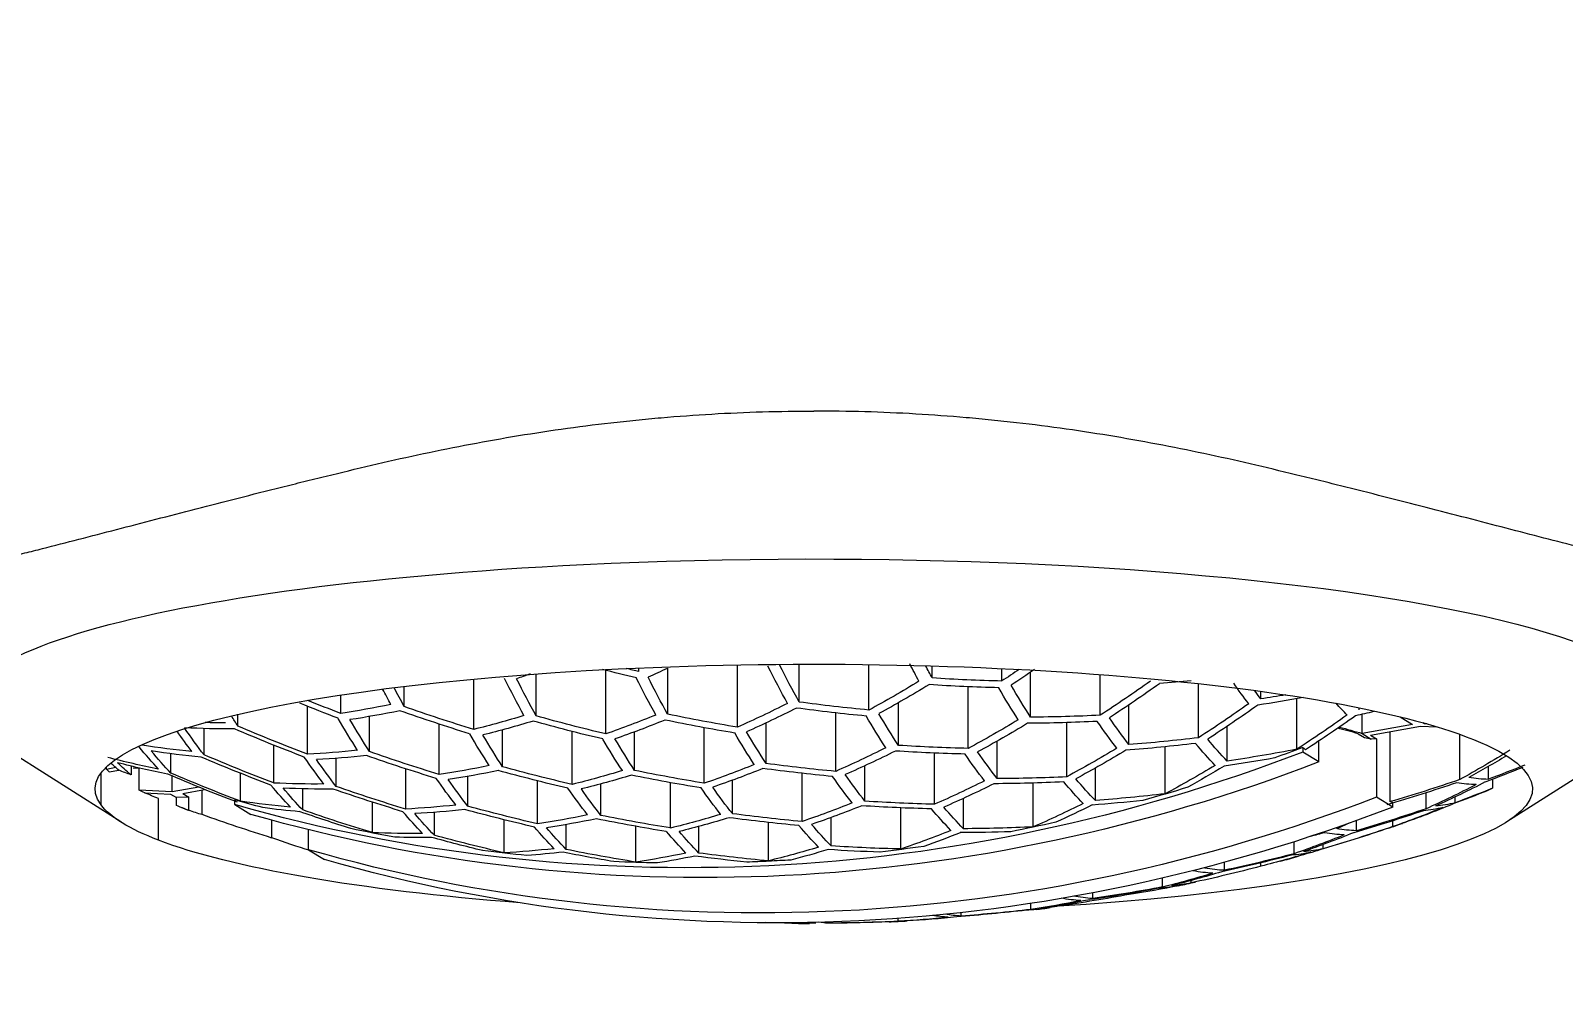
# Model space of a CAD drawing. Header units: millimetres. Extents: x 4210 to 4804, y 1409 to 2249.
# Drawn here: x 4333.71 to 4351.84, y 1928.44 to 1939.84 of the extents above; entities that cross this region are included whole.
import ezdxf

# ---------------------------------------------------------------- set-up
doc = ezdxf.new("R2010")
doc.units = ezdxf.units.MM
doc.styles.get("Standard").update_dxf_attribs({"font": 'arial.ttf'})
doc.dimstyles.new('사본(2) STANDARD', dxfattribs={"dimscale": 0, "dimtxt": 4, "dimasz": 4, "dimexe": 1.25, "dimexo": 0.625, "dimgap": 1.5, "dimtad": 3, "dimtih": 1, "dimtoh": 1, "dimdec": 1, "dimzin": 9, "dimdsep": 46, "dimtxsty": 'Standard', "dimcen": 2.5, "dimclrd": 3, "dimclre": 3, "dimclrt": 4, "dimadec": 0, "dimazin": 0, "dimtfac": 1, "dimtdec": 1, "dimtmove": 0, "dimatfit": 3, "dimfxl": 1.25, "dimtfill": 1, "dimtolj": 1, "dimtzin": 0, "dimarcsym": 0})

# ---------------------------------------------------------------- blocks, each defined once
blk = doc.blocks.new('*D15')
at = {"color": 3, "lineweight": -2, "transparency": 16777216}
for p, q in [((4364.545, 1982.301), (4259.686, 1982.301)), ((4260.936, 1976.301), (4260.936, 1840.066)), ((4260.936, 1694.701), (4260.936, 1830.935)), ((4366.844, 1688.701), (4259.686, 1688.701))]:
    blk.add_line(p, q, dxfattribs=at)
at = {"color": 3, "transparency": 16777216}
for points in [[(4259.936, 1976.301), (4261.936, 1976.301), (4260.936, 1982.301)], [(4259.936, 1694.701), (4261.936, 1694.701), (4260.936, 1688.701)]]:
    blk.add_solid(points, dxfattribs=at)
at = {"layer": 'Defpoints', "color": 0, "transparency": 16777216}
for p in [(4365.17, 1982.301), (4260.936, 1688.701), (4367.469, 1688.701)]:
    blk.add_point(p, dxfattribs=at)
at = {"color": 4, "transparency": 16777216, "insert": (4260.936, 1835.501), "char_height": 6, "attachment_point": 5, "bg_fill": 3, "box_fill_scale": 1.1, "bg_fill_color": 256, "bg_fill_true_color": 13158600, "bg_fill_transparency": 0}
blk.add_mtext('\\A1;293.6', dxfattribs=at)

msp = doc.modelspace()

# ---------------------------------------------------------------- linework, layer by layer
at = {"linetype": 'Continuous', "lineweight": 18, "extrusion": (1, -2.22045e-16, 6.12323e-17)}
for p, q in [((4340.51, 1931.518), (4340.51, 1932.269)), ((4340.902, 1932.255), (4340.902, 1932.298)), ((4341.242, 1931.75), (4341.242, 1932.295)), ((4342.066, 1931.596), (4342.066, 1932.334)), ((4342.797, 1931.895), (4342.797, 1932.342)), ((4343.621, 1931.799), (4343.621, 1932.338)), ((4344.369, 1932.18), (4344.369, 1932.322)), ((4345.193, 1932.143), (4345.193, 1932.291)), ((4338.125, 1931.843), (4338.125, 1932.079)), ((4338.949, 1931.57), (4338.949, 1932.167)), ((4339.686, 1931.73), (4339.686, 1932.228)), ((4344.795, 1931.345), (4344.795, 1932.075)), ((4345.535, 1931.716), (4345.535, 1932.248)), ((4346.359, 1931.739), (4346.359, 1932.22)), ((4347.522, 1931.472), (4347.522, 1932.113)), ((4337.375, 1931.759), (4337.375, 1931.978)), ((4348.257, 1931.932), (4348.257, 1932.022)), ((4348.685, 1931.336), (4348.685, 1931.934)), ((4336.158, 1931.611), (4336.158, 1931.749)), ((4336.982, 1931.277), (4336.982, 1931.844)), ((4337.714, 1931.308), (4337.714, 1931.723)), ((4343.229, 1931.074), (4343.229, 1931.766)), ((4343.971, 1931.381), (4343.971, 1931.886)), ((4346.698, 1931.391), (4346.698, 1931.861)), ((4349.422, 1931.802), (4349.422, 1931.827)), ((4349.457, 1931.524), (4349.457, 1931.75)), ((4349.904, 1931.72), (4350.05, 1931.63)), ((4335.758, 1931.269), (4335.758, 1931.581)), ((4338.538, 1931.037), (4338.538, 1931.634)), ((4339.289, 1931.129), (4339.289, 1931.564)), ((4340.113, 1930.92), (4340.113, 1931.546)), ((4340.85, 1931.084), (4340.85, 1931.541)), ((4341.674, 1930.933), (4341.674, 1931.591)), ((4342.405, 1931.168), (4342.405, 1931.648)), ((4345.962, 1931.01), (4345.962, 1931.651)), ((4347.861, 1931.196), (4347.861, 1931.608)), ((4350.05, 1931.63), (4349.457, 1931.524)), ((4349.555, 1931.504), (4350.148, 1931.61)), ((4349.787, 1930.715), (4349.787, 1931.546)), ((4350.148, 1931.61), (4350.338, 1931.602)), ((4350.194, 1931.637), (4350.175, 1931.649)), ((4350.194, 1931.637), (4350.194, 1931.644)), ((4350.222, 1931.636), (4350.194, 1931.637)), ((4334.772, 1930.476), (4333.325, 1931.392)), ((4335.025, 1931.384), (4335.025, 1931.391)), ((4336.582, 1930.936), (4336.582, 1931.384)), ((4345.138, 1930.988), (4345.138, 1931.432)), ((4347.125, 1930.808), (4347.125, 1931.365)), ((4348.754, 1931.358), (4348.754, 1931.303)), ((4348.944, 1931.186), (4348.944, 1931.434)), ((4349.411, 1931.519), (4349.483, 1931.475)), ((4349.455, 1931.524), (4349.564, 1931.457)), ((4349.555, 1931.504), (4349.627, 1931.46)), ((4349.627, 1931.46), (4349.564, 1931.457)), ((4349.627, 1931.46), (4349.627, 1930.769)), ((4350.611, 1930.976), (4350.611, 1931.513)), ((4352.613, 1931.392), (4351.166, 1930.476)), ((4335.364, 1931.054), (4335.364, 1931.283)), ((4337.319, 1930.896), (4337.319, 1931.228)), ((4344.398, 1930.685), (4344.398, 1931.29)), ((4348.944, 1931.186), (4348.754, 1931.303)), ((4334.602, 1931.098), (4334.602, 1931.127)), ((4334.715, 1931.118), (4334.602, 1931.098)), ((4334.636, 1931.067), (4334.751, 1931.087)), ((4334.894, 1931.136), (4334.894, 1931.033)), ((4334.919, 1931.116), (4334.991, 1931.113)), ((4334.99, 1930.85), (4334.99, 1931.113)), ((4335.382, 1930.832), (4335.382, 1931.018)), ((4336.188, 1930.721), (4336.188, 1931.051)), ((4338.143, 1930.628), (4338.143, 1931.105)), ((4338.877, 1930.662), (4338.877, 1931.015)), ((4342.831, 1930.481), (4342.831, 1931.051)), ((4343.573, 1930.721), (4343.573, 1931.14)), ((4346.301, 1930.729), (4346.301, 1931.114)), ((4350.95, 1930.98), (4350.95, 1931.132)), ((4335.382, 1930.832), (4334.99, 1930.85)), ((4335.055, 1930.82), (4335.361, 1930.806)), ((4335.361, 1930.806), (4335.432, 1930.763)), ((4335.694, 1930.888), (4335.382, 1930.832)), ((4335.505, 1930.813), (4335.764, 1930.86)), ((4335.505, 1930.813), (4335.577, 1930.77)), ((4335.737, 1930.562), (4335.737, 1930.855)), ((4336.925, 1930.617), (4336.925, 1930.867)), ((4339.701, 1930.454), (4339.701, 1930.961)), ((4340.452, 1930.553), (4340.452, 1930.926)), ((4341.276, 1930.403), (4341.276, 1930.941)), ((4342.007, 1930.574), (4342.007, 1930.969)), ((4345.564, 1930.416), (4345.564, 1930.936)), ((4350.213, 1930.632), (4350.213, 1930.82)), ((4350.998, 1930.981), (4350.998, 1930.874)), ((4335.577, 1930.77), (4335.432, 1930.763)), ((4335.432, 1930.669), (4335.432, 1930.763)), ((4335.577, 1930.614), (4335.577, 1930.77)), ((4336.12, 1930.682), (4336.12, 1930.738)), ((4336.12, 1930.682), (4336.311, 1930.565)), ((4337.749, 1930.349), (4337.749, 1930.71)), ((4344, 1930.156), (4344, 1930.642)), ((4344.74, 1930.395), (4344.74, 1930.755)), ((4349.818, 1930.652), (4349.627, 1930.769)), ((4349.818, 1930.652), (4349.818, 1930.707)), ((4350.556, 1930.702), (4350.556, 1930.772)), ((4336.561, 1930.285), (4336.561, 1930.496)), ((4338.482, 1930.317), (4338.482, 1930.589)), ((4339.306, 1930.11), (4339.306, 1930.501)), ((4340.04, 1930.151), (4340.04, 1930.444)), ((4342.433, 1930.015), (4342.433, 1930.469)), ((4343.176, 1930.192), (4343.176, 1930.529)), ((4349.389, 1930.372), (4349.389, 1930.492)), ((4349.819, 1930.42), (4349.819, 1930.489)), ((4336.993, 1930.147), (4336.993, 1930.383)), ((4340.864, 1930.002), (4340.864, 1930.424)), ((4341.609, 1930.108), (4341.609, 1930.422)), ((4336.993, 1930.147), (4337.184, 1930.03)), ((4348.652, 1930.1), (4348.652, 1930.242)), ((4348.995, 1930.159), (4348.995, 1930.208)), ((4347.828, 1929.904), (4347.828, 1929.998)), ((4348.258, 1929.951), (4348.258, 1929.992)), ((4347.095, 1929.706), (4347.095, 1929.813)), ((4347.434, 1929.754), (4347.434, 1929.782)), ((4346.271, 1929.57), (4346.271, 1929.638)), ((4346.699, 1929.618), (4346.699, 1929.628)), ((4344.712, 1929.362), (4344.712, 1929.403)), ((4345.536, 1929.44), (4345.536, 1929.512)), ((4345.875, 1929.481), (4345.875, 1929.488)), ((4343.144, 1929.279), (4343.144, 1929.292)), ((4343.968, 1929.3), (4343.968, 1929.335))]:
    msp.add_line(p, q, dxfattribs=at)
at = {"linetype": 'Continuous', "lineweight": 13, "extrusion": (1, -2.22045e-16, 6.12323e-17)}
for p, q in [((4334.539, 1930.677), (4334.539, 1931.055)), ((4335.219, 1930.26), (4335.219, 1930.752))]:
    msp.add_line(p, q, dxfattribs=at)
at = {"linetype": 'Continuous', "lineweight": 18}
for start, end in [(249.1648, 249.4984), (288.8229, 289.2927), (285.1873, 285.7779), (281.8136, 282.3687), (277.1695, 277.6279), (269.2947, 269.8628), (272.4224, 273.0109)]:
    msp.add_arc((4342.969, 1950.352), 21.077, start, end, dxfattribs=at)
at = {"linetype": 'Continuous', "lineweight": 18, "extrusion": (6.12323e-17, -1.35963e-32, -1)}
for centre, major_axis, start_param, end_param in [((4342.969, 1931.851), (10, 0), 2.873908, 4.436605), ((4342.969, 1931.851), (10, 0), 4.436605, 6.550848), ((4342.969, 1931.359), (8.5, 0), 2.943015, 2.96433), ((4342.969, 1931.359), (8.5, 0), 2.76798, 2.78952), ((4342.969, 1931.359), (8.5, 0), 0.334394, 0.352122)]:
    msp.add_ellipse(centre, major_axis=major_axis, ratio=0.173648, start_param=start_param, end_param=end_param, dxfattribs=at)
at = {"linetype": 'Continuous', "lineweight": 18, "extrusion": (0, 0, -1)}
for start_param, end_param in [(1.295012, 4.373773), (6.154996, 7.578198), (5.859807, 6.154996), (5.13324, 5.859807)]:
    msp.add_ellipse((4342.969, 1930.866), major_axis=(-8.5, 0), ratio=0.173648, start_param=start_param, end_param=end_param, dxfattribs=at)
at = {"linetype": 'Continuous', "lineweight": 18, "extrusion": (6.12323e-17, -4.31408e-32, -1)}
msp.add_ellipse((4344.544, 1951.433), major_axis=(-11.36, 16.552), ratio=0.954723, start_param=3.954726, end_param=3.97581, dxfattribs=at)
at = {"linetype": 'Continuous', "lineweight": 18, "extrusion": (6.12323e-17, -1.2326e-32, -1)}
for centre, major_axis, ratio, start_param, end_param in [((4344.58, 1951.458), (11.332, -16.512), 0.954723, 0.813893, 0.821722), ((4340.11, 1950.835), (-3.446, -20.407), 0.686558, 5.745028, 5.787713), ((4344.745, 1951.571), (-11.201, 16.32), 0.954723, 3.743394, 3.786338), ((4346.949, 1950.548), (1.014, -20.642), 0.268164, 0.435262, 0.478005), ((4344.742, 1951.569), (-11.203, 16.324), 0.954723, 3.624121, 3.643836), ((4343.785, 1950.912), (11.777, -17.16), 0.954723, 0.946547, 0.967087), ((4344.544, 1951.433), (-11.36, 16.552), 0.954723, 3.546646, 3.574743), ((4343.745, 1950.884), (-11.791, 17.181), 0.954723, 4.087325, 4.110946), ((4337.779, 1951.228), (-3.296, -19.518), 0.686558, 6.020551, 6.063496), ((4343.947, 1951.023), (-11.711, 17.064), 0.954723, 4.019176, 4.061862), ((4338.843, 1951.049), (3.376, 19.993), 0.686558, 2.739925, 2.782261), ((4344.544, 1951.433), (-11.36, 16.552), 0.954723, 3.813898, 3.856348), ((4344.181, 1950.147), (-3.498, -20.715), 0.686558, 5.67934, 5.722278), ((4343.348, 1950.613), (-11.894, 17.331), 0.954723, 4.084637, 4.127553), ((4338.369, 1951.129), (-3.343, -19.796), 0.686558, 5.950404, 5.992851), ((4344.543, 1951.432), (-11.36, 16.553), 0.954723, 3.673247, 3.715694), ((4342.178, 1908.07), (27.613, -5.22), 0.872498, 4.802069, 4.812029), ((4338.259, 1951.147), (3.334, 19.747), 0.686558, 3.09105, 3.134176), ((4342.337, 1950.459), (3.506, 20.764), 0.686558, 2.609037, 2.650927), ((4342.438, 1950.678), (10.976, 17.887), 0.947594, 2.24883, 2.266048), ((4338.84, 1951.049), (3.376, 19.992), 0.686558, 3.159476, 3.203777), ((4343.547, 1950.749), (-11.852, 17.268), 0.954723, 4.015898, 4.058036), ((4347.097, 1949.655), (-3.376, -19.992), 0.686558, 5.750244, 5.782978), ((4338.835, 1951.05), (3.375, 19.989), 0.686558, 2.879464, 2.921397), ((4343.748, 1950.887), (-11.79, 17.179), 0.954723, 3.948355, 3.99002), ((4343.785, 1950.912), (11.777, -17.16), 0.954723, 0.806297, 0.848005), ((4339.425, 1950.951), (3.411, 20.203), 0.686558, 2.81066, 2.852249), ((4339.532, 1950.932), (-3.417, -20.238), 0.686558, 5.952409, 5.993925), ((4343.947, 1951.023), (-11.711, 17.064), 0.954723, 3.880267, 3.921725), ((4340.006, 1950.852), (3.441, 20.379), 0.686558, 2.74293, 2.784448), ((4340.11, 1950.835), (-3.446, -20.407), 0.686558, 5.884882, 5.926341), ((4343.149, 1950.475), (-11.919, 17.367), 0.954723, 3.351128, 3.374831), ((4337.576, 1950.087), (0.997, -20.293), 0.268164, 0.29923, 0.341476), ((4343.151, 1950.477), (-11.919, 17.367), 0.954723, 4.014304, 4.056183), ((4344.145, 1951.159), (-11.614, 16.922), 0.954723, 3.675252, 3.716768), ((4342.438, 1950.678), (10.976, 17.887), 0.947594, 2.319027, 2.346077), ((4343.384, 1950.637), (11.888, -17.321), 0.954723, 0.260563, 0.303502), ((4347.571, 1949.575), (3.343, 19.795), 0.686558, 2.667261, 2.710571), ((4342.752, 1950.203), (-11.916, 17.362), 0.954723, 3.351762, 3.374502), ((4343.348, 1950.613), (-11.894, 17.331), 0.954723, 3.946538, 3.987821), ((4343.949, 1951.025), (-11.71, 17.063), 0.954723, 3.744328, 3.785404), ((4343.947, 1951.023), (-11.711, 17.064), 0.954723, 3.619073, 3.649184), ((4339.998, 1950.854), (3.441, 20.377), 0.686558, 2.879863, 2.920998), ((4340.588, 1950.754), (3.465, 20.523), 0.686558, 2.812064, 2.853001), ((4343.748, 1950.887), (-11.79, 17.179), 0.954723, 3.812106, 3.852997), ((4343.785, 1950.912), (11.777, -17.16), 0.954723, 0.670566, 0.711504), ((4342.438, 1950.678), (10.976, 17.887), 0.947594, 2.398057, 2.42469), ((4346.516, 1949.753), (-3.411, -20.202), 0.686558, 5.846442, 5.856032), ((4341.757, 1950.557), (3.498, 20.715), 0.686558, 3.230368, 3.263114), ((4340.11, 1950.835), (-3.446, -20.407), 0.686558, 6.157425, 6.187816), ((4342.329, 1950.46), (3.506, 20.764), 0.686558, 2.745625, 2.786361), ((4343.748, 1950.887), (-11.79, 17.179), 0.954723, 3.687916, 3.717626), ((4347.098, 1949.655), (-3.376, -19.991), 0.686558, 5.881586, 5.923924), ((4348.362, 1950.617), (-0.997, 20.293), 0.268164, 3.162598, 3.204845), ((4342.438, 1950.678), (10.976, 17.887), 0.947594, 2.709202, 2.735351), ((4342.438, 1950.678), (10.976, 17.887), 0.947594, 2.476035, 2.501762), ((4342.438, 1950.678), (10.976, 17.887), 0.947594, 2.63213, 2.657858), ((4341.268, 1950.639), (-3.487, -20.65), 0.686558, 6.021728, 6.051996), ((4343.35, 1950.614), (-11.894, 17.33), 0.954723, 3.822373, 3.852609), ((4342.438, 1950.678), (10.976, 17.887), 0.947594, 2.566946, 2.579771), ((4342.438, 1950.678), (10.976, 17.887), 0.947594, 2.554121, 2.566946), ((4344.665, 1950.066), (3.487, 20.651), 0.686558, 3.015125, 3.056087)]:
    msp.add_ellipse(centre, major_axis=major_axis, ratio=ratio, start_param=start_param, end_param=end_param, dxfattribs=at)
at = {"linetype": 'Continuous', "lineweight": 18, "extrusion": (6.12323e-17, -4.62223e-33, -1)}
for centre, major_axis, start_param, end_param in [((4338.366, 1951.129), (-3.342, -19.794), 5.835461, 5.8519), ((4338.366, 1951.129), (-3.342, -19.794), 6.091055, 6.133505), ((4346.996, 1949.672), (3.382, 20.031), 2.879508, 2.921353)]:
    msp.add_ellipse(centre, major_axis=major_axis, ratio=0.686558, start_param=start_param, end_param=end_param, dxfattribs=at)
at = {"linetype": 'Continuous', "lineweight": 18, "extrusion": (6.12323e-17, -1.38667e-32, -1)}
for centre, major_axis, ratio, start_param, end_param in [((4344.458, 1950.425), (-1.032, 20.994), 0.268164, 3.642605, 3.685521), ((4341.755, 1950.557), (3.498, 20.715), 0.686558, 2.53772, 2.580659), ((4349.146, 1950.656), (-0.985, 20.051), 0.268164, 3.512693, 3.545762), ((4339.923, 1950.202), (1.023, -20.812), 0.268164, 0.50373, 0.525873), ((4345.389, 1950.471), (1.027, -20.901), 0.268164, 0.432695, 0.474874), ((4343.023, 1950.343), (-3.509, -20.782), 0.686558, 5.680357, 5.723143), ((4336.791, 1950.048), (0.985, -20.051), 0.268164, 0.371364, 0.414677), ((4337.677, 1951.246), (3.287, 19.466), 0.686558, 3.021732, 3.039351), ((4342.121, 1950.31), (-1.034, 21.033), 0.268164, 3.572337, 3.614227), ((4336.015, 1950.01), (0.972, -19.775), 0.268164, 0.302271, 0.345647), ((4346.025, 1950.502), (-1.023, 20.811), 0.268164, 3.506323, 3.547987), ((4344.458, 1950.425), (-1.032, 20.994), 0.268164, 3.504506, 3.545789), ((4346.95, 1950.548), (1.014, -20.642), 0.268164, 0.296807, 0.338325), ((4343.5, 1950.262), (3.507, 20.77), 0.686558, 2.609114, 2.650992), ((4337.432, 1950.08), (-0.995, 20.251), 0.268164, 3.441003, 3.483339), ((4338.947, 1951.031), (-3.383, -20.033), 0.686558, 6.159591, 6.201838), ((4341.863, 1950.539), (-3.5, -20.727), 0.686558, 5.819213, 5.860494), ((4345.389, 1950.471), (1.027, -20.901), 0.268164, 0.295368, 0.336361), ((4343.023, 1950.343), (-3.509, -20.782), 0.686558, 5.819678, 5.849634), ((4348.154, 1949.477), (3.296, 19.521), 0.686558, 2.73609, 2.77947), ((4338.993, 1950.157), (-1.014, 20.643), 0.268164, 3.438816, 3.480334), ((4343.677, 1950.387), (-1.034, 21.038), 0.268164, 3.436678, 3.477401), ((4341.855, 1950.54), (-3.5, -20.726), 0.686558, 5.95428, 5.984517), ((4347.731, 1950.586), (1.006, -20.463), 0.268164, 6.235776, 6.278178), ((4346.945, 1950.547), (1.014, -20.643), 0.268164, 0.02374, 0.065258), ((4346.025, 1950.502), (-1.023, 20.811), 0.268164, 3.09768, 3.139344), ((4345.389, 1950.471), (1.027, -20.901), 0.268164, 0.025841, 0.066836), ((4343.677, 1950.387), (-1.034, 21.038), 0.268164, 3.168266, 3.200677)]:
    msp.add_ellipse(centre, major_axis=major_axis, ratio=ratio, start_param=start_param, end_param=end_param, dxfattribs=at)
at = {"linetype": 'Continuous', "lineweight": 18, "extrusion": (6.12323e-17, -1.30963e-32, -1)}
for centre, major_axis, start_param, end_param in [((4344.595, 1950.432), (1.031, -20.983), 0.500986, 0.543924), ((4346.806, 1950.541), (-1.016, 20.671), 3.577144, 3.619829), ((4347.729, 1950.586), (1.006, -20.463), 0.367232, 0.40963), ((4348.511, 1950.624), (0.995, -20.25), 0.29934, 0.341678), ((4349.285, 1950.662), (-0.983, 20.004), 3.414727, 3.42035), ((4339.913, 1950.202), (1.023, -20.811), 0.36473, 0.406395), ((4346.806, 1950.541), (-1.016, 20.671), 3.438235, 3.479692), ((4342.11, 1950.31), (-1.034, 21.032), 3.436903, 3.477639), ((4346.806, 1950.541), (-1.016, 20.671), 3.165692, 3.207151), ((4342.11, 1950.31), (-1.034, 21.032), 3.168028, 3.185832)]:
    msp.add_ellipse(centre, major_axis=major_axis, ratio=0.268164, start_param=start_param, end_param=end_param, dxfattribs=at)
at = {"linetype": 'Continuous', "lineweight": 18, "extrusion": (6.12323e-17, -1.34815e-32, -1)}
for centre, major_axis, start_param, end_param in [((4346.012, 1950.502), (-1.023, 20.813), 3.645293, 3.665694), ((4349.928, 1950.694), (-0.972, 19.773), 3.443794, 3.467665), ((4343.682, 1950.387), (-1.034, 21.038), 3.572272, 3.61415), ((4343.822, 1950.394), (1.034, -21.033), 0.430889, 0.472781), ((4347.586, 1950.579), (-1.007, 20.498), 3.508468, 3.55079), ((4340.549, 1950.233), (-1.027, 20.901), 3.574287, 3.616467), ((4340.704, 1950.241), (1.028, -20.92), 0.432124, 0.474258), ((4338.207, 1950.118), (-1.006, 20.463), 3.509082, 3.551483), ((4344.609, 1950.433), (1.031, -20.982), 0.363213, 0.404523), ((4341.329, 1950.272), (-1.031, 20.982), 3.504806, 3.546115), ((4341.485, 1950.279), (1.032, -20.995), 0.36277, 0.404051), ((4349.923, 1950.694), (-0.972, 19.775), 3.158427, 3.201803), ((4349.287, 1950.663), (-0.983, 20.004), 3.225314, 3.231057), ((4349.147, 1950.656), (-0.985, 20.051), 3.089397, 3.13271), ((4340.549, 1950.233), (-1.027, 20.901), 3.437238, 3.478233), ((4348.506, 1950.624), (0.995, -20.251), 0.020735, 0.063071), ((4347.586, 1950.579), (-1.007, 20.498), 3.094588, 3.136912), ((4344.453, 1950.425), (-1.032, 20.995), 3.121168, 3.141304), ((4344.609, 1950.433), (1.031, -20.982), 6.241144, 6.282454)]:
    msp.add_ellipse(centre, major_axis=major_axis, ratio=0.268164, start_param=start_param, end_param=end_param, dxfattribs=at)
at = {"linetype": 'Continuous', "lineweight": 18, "extrusion": (6.12323e-17, -1.27111e-32, -1)}
for centre, major_axis, start_param, end_param in [((4346.17, 1950.509), (1.022, -20.787), 0.504515, 0.519062), ((4342.9, 1950.349), (-1.034, 21.051), 3.641537, 3.68432), ((4339.768, 1950.195), (-1.022, 20.787), 3.646108, 3.664365), ((4335.871, 1950.003), (-0.969, 19.72), 3.444205, 3.487706), ((4342.265, 1950.318), (1.034, -21.038), 0.430675, 0.472553), ((4335.234, 1949.972), (0.956, -19.46), 0.245441, 0.275588), ((4346.17, 1950.509), (1.022, -20.787), 0.364265, 0.405973), ((4339.768, 1950.195), (-1.022, 20.787), 3.50614, 3.54785), ((4350.067, 1950.701), (0.969, -19.72), 0.016369, 0.059869), ((4342.902, 1950.349), (-1.034, 21.051), 3.503872, 3.545038), ((4343.828, 1950.394), (1.034, -21.032), 0.29531, 0.336046), ((4346.17, 1950.509), (1.022, -20.787), 6.23941, 6.28112), ((4343.828, 1950.394), (1.034, -21.032), 0.026436, 0.059857)]:
    msp.add_ellipse(centre, major_axis=major_axis, ratio=0.268164, start_param=start_param, end_param=end_param, dxfattribs=at)
at = {"linetype": 'Continuous', "lineweight": 18, "extrusion": (6.12323e-17, -1.84889e-32, -1)}
for centre, major_axis, ratio, start_param, end_param in [((4340.584, 1950.755), (3.465, 20.522), 0.686558, 2.562099, 2.577156), ((4340.003, 1950.853), (3.441, 20.378), 0.686558, 2.603807, 2.646549), ((4344.579, 1951.457), (11.333, -16.513), 0.954723, 0.672618, 0.715167), ((4337.672, 1951.247), (3.287, 19.463), 0.686558, 2.878898, 2.921963), ((4344.182, 1951.185), (11.593, -16.892), 0.954723, 0.809265, 0.851663), ((4344.382, 1951.322), (11.472, -16.716), 0.954723, 0.741372, 0.783711), ((4344.579, 1951.457), (11.333, -16.513), 0.954723, 0.531497, 0.574047), ((4344.345, 1951.296), (-11.496, 16.751), 0.954723, 3.495118, 3.506509), ((4343.384, 1950.637), (11.888, -17.322), 0.954723, 0.943019, 0.985957), ((4344.345, 1951.296), (-11.496, 16.751), 0.954723, 3.882434, 3.924681), ((4340.584, 1950.755), (3.465, 20.522), 0.686558, 2.675414, 2.717124), ((4344.383, 1951.323), (11.471, -16.714), 0.954723, 0.602307, 0.644239), ((4343.309, 1907.376), (-13.075, -21.308), 0.947594, 2.826487, 2.829968), ((4343.586, 1950.776), (11.841, -17.253), 0.954723, 0.874727, 0.916907), ((4344.183, 1951.185), (11.593, -16.892), 0.954723, 0.671317, 0.712907), ((4344.183, 1951.185), (11.593, -16.892), 0.954723, 0.394624, 0.437025), ((4342.59, 1950.092), (11.894, -17.331), 0.954723, 0.942863, 0.985775), ((4343.186, 1950.501), (11.916, -17.362), 0.954723, 0.872921, 0.914813), ((4342.789, 1950.228), (11.919, -17.367), 0.954723, 0.209545, 0.233089), ((4342.986, 1950.364), (11.926, -17.377), 0.954723, 0.261787, 0.30457), ((4341.593, 1949.408), (11.496, -16.751), 0.954723, 0.88163, 0.925169), ((4342.753, 1950.204), (-11.916, 17.362), 0.954723, 4.025481, 4.05626), ((4343.586, 1950.776), (11.841, -17.253), 0.954723, 0.737401, 0.778394), ((4342.951, 1950.339), (-11.926, 17.377), 0.954723, 3.4032, 3.445986), ((4340.003, 1950.853), (3.441, 20.378), 0.686558, 3.015997, 3.057515), ((4342.952, 1950.34), (-11.926, 17.377), 0.954723, 3.956836, 3.98707), ((4343.784, 1950.911), (11.777, -17.16), 0.954723, 0.534907, 0.575843), ((4342.554, 1950.068), (-11.888, 17.322), 0.954723, 3.402183, 3.445121), ((4340.584, 1950.755), (3.465, 20.522), 0.686558, 2.947723, 2.988661), ((4347.572, 1949.575), (3.342, 19.794), 0.686558, 2.808949, 2.851398), ((4342.352, 1949.929), (-11.841, 17.253), 0.954723, 3.609745, 3.650739), ((4342.389, 1949.954), (11.851, -17.268), 0.954723, 0.467617, 0.508579), ((4342.153, 1949.792), (-11.777, 17.16), 0.954723, 3.676635, 3.717573)]:
    msp.add_ellipse(centre, major_axis=major_axis, ratio=ratio, start_param=start_param, end_param=end_param, dxfattribs=at)
at = {"linetype": 'Continuous', "lineweight": 18, "extrusion": (6.12323e-17, 6.16298e-33, -1)}
for centre, major_axis, ratio, start_param, end_param in [((4340.699, 1950.735), (-3.469, -20.547), 0.686558, 5.699388, 5.719534), ((4344.146, 1951.16), (-11.613, 16.921), 0.954723, 3.950501, 3.992822), ((4344.344, 1951.296), (-11.497, 16.752), 0.954723, 3.60463, 3.646877), ((4344.146, 1951.16), (-11.613, 16.921), 0.954723, 3.54822, 3.578945), ((4342.554, 1950.067), (-11.888, 17.321), 0.954723, 4.084638, 4.127577), ((4344.146, 1951.16), (-11.613, 16.921), 0.954723, 3.812826, 3.854344), ((4343.148, 1950.475), (-11.919, 17.367), 0.954723, 3.473554, 3.482004), ((4342.589, 1950.092), (11.894, -17.331), 0.954723, 0.260586, 0.303502), ((4342.752, 1950.203), (-11.916, 17.362), 0.954723, 3.473326, 3.515218), ((4342.551, 1950.065), (-11.887, 17.321), 0.954723, 3.541584, 3.582894), ((4342.589, 1950.092), (11.894, -17.331), 0.954723, 0.400318, 0.441601)]:
    msp.add_ellipse(centre, major_axis=major_axis, ratio=ratio, start_param=start_param, end_param=end_param, dxfattribs=at)
at = {"linetype": 'Continuous', "lineweight": 18, "extrusion": (6.12323e-17, -1.46371e-32, -1)}
for centre, major_axis, start_param, end_param in [((4341.34, 1950.272), (-1.031, 20.983), 3.642605, 3.685544), ((4343.041, 1950.356), (1.034, -21.051), 0.500121, 0.542907), ((4339.132, 1950.164), (1.016, -20.671), 0.435551, 0.478236), ((4343.041, 1950.356), (1.034, -21.051), 0.362419, 0.403586), ((4339.132, 1950.164), (1.016, -20.671), 0.296923, 0.338382)]:
    msp.add_ellipse(centre, major_axis=major_axis, ratio=0.268164, start_param=start_param, end_param=end_param, dxfattribs=at)
at = {"linetype": 'Continuous', "lineweight": 18, "extrusion": (6.12323e-17, -1.54074e-32, -1)}
for centre, major_axis, ratio, start_param, end_param in [((4337.788, 1951.227), (-3.297, -19.522), 0.686558, 5.909281, 5.920993), ((4339.421, 1950.951), (3.411, 20.201), 0.686558, 2.671781, 2.714182), ((4341.282, 1950.637), (-3.487, -20.652), 0.686558, 5.749006, 5.79114), ((4342.438, 1950.678), (-10.976, -17.887), 0.947594, 6.009437, 6.026751), ((4339.421, 1950.951), (3.411, 20.201), 0.686558, 2.948474, 2.990065), ((4342.438, 1950.678), (-10.976, -17.887), 0.947594, 5.929408, 5.955967), ((4345.35, 1949.95), (-3.465, -20.523), 0.686558, 6.089453, 6.13039)]:
    msp.add_ellipse(centre, major_axis=major_axis, ratio=ratio, start_param=start_param, end_param=end_param, dxfattribs=at)
at = {"linetype": 'Continuous', "lineweight": 18, "extrusion": (6.12323e-17, -1.42519e-32, -1)}
for centre, major_axis, start_param, end_param in [((4341.484, 1950.279), (1.032, -20.995), 0.500831, 0.543743), ((4349.29, 1950.663), (0.983, -20.002), 0.371861, 0.385864), ((4337.571, 1950.087), (0.997, -20.292), 0.439597, 0.453763), ((4345.238, 1950.464), (-1.028, 20.919), 3.573866, 3.616003), ((4336.646, 1950.041), (-0.983, 20.002), 3.513358, 3.546199), ((4338.988, 1950.156), (-1.014, 20.642), 3.576715, 3.619457), ((4348.367, 1950.617), (-0.997, 20.292), 3.440401, 3.482648), ((4335.09, 1949.965), (-0.953, 19.398), 3.387241, 3.405483), ((4345.245, 1950.464), (-1.028, 20.918), 3.437528, 3.47849), ((4349.292, 1950.663), (0.983, -20.002), 6.230479, 6.273902), ((4335.236, 1949.972), (0.956, -19.461), 0.086774, 0.117043), ((4340.693, 1950.24), (1.028, -20.918), 0.295935, 0.336897), ((4342.261, 1950.317), (1.034, -21.038), 0.295086, 0.335808), ((4345.245, 1950.464), (-1.028, 20.918), 3.167177, 3.208139), ((4342.261, 1950.317), (1.034, -21.038), 0.026673, 0.04667)]:
    msp.add_ellipse(centre, major_axis=major_axis, ratio=0.268164, start_param=start_param, end_param=end_param, dxfattribs=at)
at = {"linetype": 'Continuous', "lineweight": 18, "extrusion": (6.12323e-17, -2.46519e-32, -1)}
for centre, major_axis, ratio, start_param, end_param in [((4344.781, 1951.596), (11.17, -16.275), 0.954723, 0.601741, 0.644806), ((4342.629, 1950.561), (11.004, 17.933), 0.947594, 2.249664, 2.884323), ((4342.629, 1950.561), (11.004, 17.933), 0.947594, 2.958961, 2.966688), ((4343.5, 1950.026), (11.004, 17.933), 0.947594, 2.249569, 2.884228), ((4343.387, 1950.639), (11.887, -17.321), 0.954723, 0.805246, 0.846555), ((4343.985, 1951.05), (11.694, -17.038), 0.954723, 0.602706, 0.643841), ((4343.387, 1950.639), (11.887, -17.321), 0.954723, 0.670126, 0.710682), ((4342.787, 1950.227), (11.919, -17.367), 0.954723, 0.331956, 0.373835), ((4342.39, 1949.955), (11.852, -17.268), 0.954723, 0.330104, 0.372241)]:
    msp.add_ellipse(centre, major_axis=major_axis, ratio=ratio, start_param=start_param, end_param=end_param, dxfattribs=at)
at = {"linetype": 'Continuous', "lineweight": 18, "extrusion": (6.12323e-17, -1.07852e-32, -1)}
for centre, major_axis, start_param, end_param in [((4341.862, 1950.539), (-3.5, -20.727), 5.679521, 5.722433), ((4341.166, 1950.657), (3.484, 20.634), 2.606797, 2.648977), ((4346.99, 1949.673), (3.383, 20.033), 2.598393, 2.641933), ((4338.942, 1951.032), (-3.382, -20.031), 6.021101, 6.062946), ((4347.679, 1949.557), (-3.334, -19.747), 5.808277, 5.851403), ((4339.422, 1950.951), (3.411, 20.202), 3.086422, 3.12882), ((4341.166, 1950.657), (3.484, 20.634), 2.745031, 2.786026), ((4342.919, 1950.361), (3.509, 20.782), 2.678226, 2.719392), ((4346.517, 1949.753), (-3.411, -20.201), 5.952389, 5.99398)]:
    msp.add_ellipse(centre, major_axis=major_axis, ratio=0.686558, start_param=start_param, end_param=end_param, dxfattribs=at)
at = {"linetype": 'Continuous', "lineweight": 18, "extrusion": (6.12323e-17, 0, -1)}
for centre, major_axis, start_param, end_param in [((4344.581, 1951.458), (11.332, -16.511), 0.417237, 0.432749), ((4342.79, 1950.229), (11.919, -17.367), 0.872708, 0.914585), ((4343.149, 1950.476), (-11.919, 17.367), 3.889813, 3.919434), ((4343.551, 1950.751), (-11.851, 17.267), 3.754893, 3.785161), ((4343.588, 1950.777), (11.841, -17.253), 0.602961, 0.643585), ((4342.19, 1949.817), (11.79, -17.179), 0.398119, 0.439784), ((4342.19, 1949.817), (11.79, -17.179), 0.535142, 0.576034)]:
    msp.add_ellipse(centre, major_axis=major_axis, ratio=0.954723, start_param=start_param, end_param=end_param, dxfattribs=at)
at = {"linetype": 'Continuous', "lineweight": 18, "extrusion": (6.12323e-17, -6.16298e-33, -1)}
for centre, major_axis, ratio, start_param, end_param in [((4343.984, 1951.048), (11.695, -17.04), 0.954723, 0.877294, 0.920037), ((4337.784, 1951.228), (-3.296, -19.521), 0.686558, 6.162984, 6.206364), ((4342.445, 1950.441), (-3.507, -20.77), 0.686558, 5.750711, 5.792589), ((4343.604, 1950.245), (-3.506, -20.764), 0.686558, 5.750483, 5.78098), ((4343.185, 1950.501), (11.916, -17.362), 0.954723, 0.210157, 0.233126), ((4343.347, 1950.612), (-11.894, 17.331), 0.954723, 3.402364, 3.445276), ((4343.549, 1950.75), (-11.851, 17.268), 0.954723, 3.87956, 3.920522), ((4347.675, 1949.557), (-3.335, -19.749), 0.686558, 5.950129, 5.968547)]:
    msp.add_ellipse(centre, major_axis=major_axis, ratio=ratio, start_param=start_param, end_param=end_param, dxfattribs=at)
at = {"linetype": 'Continuous', "lineweight": 18, "extrusion": (6.12323e-17, -1.69482e-32, -1)}
for centre, major_axis, start_param, end_param in [((4338.262, 1951.147), (3.335, 19.748), 2.808654, 2.851204), ((4346.991, 1949.673), (3.383, 20.033), 2.740616, 2.782863)]:
    msp.add_ellipse(centre, major_axis=major_axis, ratio=0.686558, start_param=start_param, end_param=end_param, dxfattribs=at)
at = {"linetype": 'Continuous', "lineweight": 18, "extrusion": (6.12323e-17, -9.24446e-33, -1)}
for centre, major_axis, start_param, end_param in [((4339.529, 1950.933), (-3.417, -20.237), 5.813778, 5.856102), ((4344.078, 1950.165), (3.5, 20.726), 2.537743, 2.580659), ((4338.951, 1951.031), (-3.383, -20.034), 5.882076, 5.924034), ((4338.951, 1951.031), (-3.383, -20.034), 5.881788, 5.882076), ((4340.692, 1950.737), (-3.469, -20.545), 5.816869, 5.858534), ((4341.747, 1950.558), (3.498, 20.714), 2.677149, 2.718458), ((4339.529, 1950.933), (-3.417, -20.237), 6.227658, 6.25867), ((4339.529, 1950.933), (-3.417, -20.237), 6.089983, 6.131501), ((4341.273, 1950.638), (-3.487, -20.651), 5.886367, 5.927329), ((4348.261, 1949.458), (-3.287, -19.466), 5.877151, 5.920721), ((4340.105, 1950.836), (-3.446, -20.406), 6.021485, 6.062561), ((4340.692, 1950.737), (-3.469, -20.545), 5.953892, 5.994784), ((4340.692, 1950.737), (-3.469, -20.545), 6.089263, 6.118973), ((4341.747, 1950.558), (3.498, 20.714), 2.813022, 2.853577), ((4345.94, 1949.85), (-3.441, -20.377), 6.021456, 6.062591)]:
    msp.add_ellipse(centre, major_axis=major_axis, ratio=0.686558, start_param=start_param, end_param=end_param, dxfattribs=at)
at = {"linetype": 'Continuous', "lineweight": 18, "extrusion": (6.12323e-17, -3.08149e-33, -1)}
for centre, major_axis, start_param, end_param in [((4342.918, 1950.361), (3.509, 20.782), 2.538944, 2.581727), ((4338.948, 1951.031), (-3.383, -20.033), 0.017335, 0.060875), ((4342.441, 1950.441), (-3.507, -20.77), 5.887456, 5.917076)]:
    msp.add_ellipse(centre, major_axis=major_axis, ratio=0.686558, start_param=start_param, end_param=end_param, dxfattribs=at)
at = {"linetype": 'Continuous', "lineweight": 18, "extrusion": (6.12323e-17, 2.46519e-32, -1)}
for centre, major_axis, start_param, end_param in [((4344.38, 1951.321), (11.473, -16.717), 0.462768, 0.505103), ((4342.987, 1950.365), (11.926, -17.377), 0.942153, 0.984939), ((4344.347, 1951.298), (-11.495, 16.749), 3.743943, 3.785789), ((4342.987, 1950.365), (11.926, -17.377), 0.804451, 0.845618)]:
    msp.add_ellipse(centre, major_axis=major_axis, ratio=0.954723, start_param=start_param, end_param=end_param, dxfattribs=at)
at = {"linetype": 'Continuous', "lineweight": 18, "extrusion": (6.12323e-17, -7.70372e-33, -1)}
msp.add_ellipse((4338.366, 1951.129), major_axis=(-3.343, -19.795), ratio=0.686558, start_param=6.231883, end_param=6.275193, dxfattribs=at)
at = {"linetype": 'Continuous', "lineweight": 18, "extrusion": (6.12323e-17, -3.08149e-32, -1)}
for centre, major_axis, start_param, end_param in [((4342.951, 1950.34), (-11.926, 17.377), 4.083569, 4.126352), ((4343.983, 1951.048), (11.695, -17.04), 0.465772, 0.50729)]:
    msp.add_ellipse(centre, major_axis=major_axis, ratio=0.954723, start_param=start_param, end_param=end_param, dxfattribs=at)
at = {"linetype": 'Continuous', "lineweight": 18, "extrusion": (6.12323e-17, -2.15704e-32, -1)}
for centre, major_axis, ratio, start_param, end_param in [((4342.438, 1950.678), (-11.004, -17.933), 0.947594, 5.391256, 6.025916), ((4343.309, 1950.143), (-11.004, -17.933), 0.947594, 6.100456, 6.108183), ((4343.309, 1950.143), (-11.004, -17.933), 0.947594, 5.391161, 6.025821), ((4346.409, 1949.771), (3.417, 20.237), 0.686558, 2.810953, 2.85247), ((4345.833, 1949.869), (3.446, 20.406), 0.686558, 2.879892, 2.920969)]:
    msp.add_ellipse(centre, major_axis=major_axis, ratio=ratio, start_param=start_param, end_param=end_param, dxfattribs=at)
at = {"linetype": 'Continuous', "lineweight": 18, "extrusion": (6.12323e-17, -2.31112e-32, -1)}
msp.add_ellipse((4338.263, 1951.147), major_axis=(3.335, 19.749), ratio=0.686558, start_param=2.949775, end_param=2.992324, dxfattribs=at)
at = {"linetype": 'Continuous', "lineweight": 18, "extrusion": (6.12323e-17, -1.19408e-32, -1)}
msp.add_ellipse((4338.352, 1950.125), major_axis=(1.007, -20.498), ratio=0.268164, start_param=0.367162, end_param=0.409486, dxfattribs=at)
at = {"linetype": 'Continuous', "lineweight": 18, "extrusion": (6.12323e-17, 1.84889e-32, -1)}
for start_param, end_param in [(0.739121, 0.780358), (0.73884, 0.739121)]:
    msp.add_ellipse((4343.984, 1951.049), major_axis=(11.694, -17.039), ratio=0.954723, start_param=start_param, end_param=end_param, dxfattribs=at)
at = {"linetype": 'Continuous', "lineweight": 18, "extrusion": (6.12323e-17, -3.69779e-32, -1)}
msp.add_ellipse((4344.182, 1951.184), major_axis=(11.594, -16.893), ratio=0.954723, start_param=0.533503, end_param=0.575091, dxfattribs=at)
at = {"linetype": 'Continuous', "lineweight": 13, "extrusion": (0, 0, -1)}
msp.add_ellipse((4342.969, 1931.359), major_axis=(-8.5, 0), ratio=0.173648, start_param=5.859807, end_param=5.909573, dxfattribs=at)
at = {"linetype": 'Continuous', "lineweight": 18, "extrusion": (6.12323e-17, -2.61926e-32, -1)}
msp.add_ellipse((4338.84, 1951.049), major_axis=(3.376, 19.991), ratio=0.686558, start_param=3.01853, end_param=3.060868, dxfattribs=at)
at = {"linetype": 'Continuous', "lineweight": 18, "extrusion": (6.12323e-17, 1.2326e-32, -1)}
msp.add_ellipse((4343.188, 1950.502), major_axis=(11.916, -17.362), ratio=0.954723, start_param=0.737343, end_param=0.778078, dxfattribs=at)
at = {"linetype": 'Continuous', "lineweight": 18, "extrusion": (6.12323e-17, -1.54074e-33, -1)}
msp.add_ellipse((4341.161, 1950.657), major_axis=(3.484, 20.633), ratio=0.686558, start_param=2.880119, end_param=2.920743, dxfattribs=at)
at = {"linetype": 'Continuous', "lineweight": 18, "extrusion": (6.12323e-17, -2.00297e-32, -1)}
msp.add_ellipse((4345.246, 1949.968), major_axis=(3.469, 20.545), ratio=0.686558, start_param=2.94767, end_param=2.988562, dxfattribs=at)
at = {"linetype": 'Continuous', "lineweight": 13}
for points, knots in [([(4342.969, 1910.185), (4341.896, 1910.186), (4340.843, 1910.252), (4338.787, 1910.517), (4337.785, 1910.714), (4334.901, 1911.49), (4333.141, 1912.253), (4330.814, 1913.731), (4330.091, 1914.279), (4328.75, 1915.48), (4328.133, 1916.133), (4327.006, 1917.538), (4326.496, 1918.29), (4325.578, 1919.887), (4325.17, 1920.731), (4324.446, 1922.507), (4324.131, 1923.439), (4323.583, 1925.382), (4323.35, 1926.394), (4322.953, 1928.493), (4322.79, 1929.58), (4322.519, 1931.821), (4322.412, 1932.976), (4322.241, 1935.348), (4322.177, 1936.566), (4322.08, 1939.057), (4322.048, 1940.331), (4322.013, 1942.279), (4322.004, 1942.935), (4321.99, 1944.258), (4321.973, 1946.261), (4321.97, 1948.313), (4321.969, 1949.701)], [0, 0, 0, 0, 0.0625, 0.0625, 0.125, 0.125, 0.25, 0.25, 0.3125, 0.3125, 0.375, 0.375, 0.4375, 0.4375, 0.5, 0.5, 0.5625, 0.5625, 0.625, 0.625, 0.6875, 0.6875, 0.75, 0.75, 0.8125, 0.8125, 0.875, 0.875, 0.90625, 0.90625, 0.9375, 1, 1, 1, 1]), ([(4342.969, 1910.185), (4342.989, 1910.186), (4343.03, 1910.186), (4343.091, 1910.186), (4343.151, 1910.186), (4343.212, 1910.187), (4343.273, 1910.188), (4343.334, 1910.189), (4343.395, 1910.19), (4343.456, 1910.191), (4343.518, 1910.192), (4343.579, 1910.193), (4343.64, 1910.195), (4343.701, 1910.197), (4343.762, 1910.199), (4343.824, 1910.201), (4343.885, 1910.203), (4343.946, 1910.205), (4344.008, 1910.208), (4344.069, 1910.211), (4344.131, 1910.213), (4344.192, 1910.216), (4344.254, 1910.219), (4344.315, 1910.223), (4344.377, 1910.226), (4344.438, 1910.23), (4344.5, 1910.233), (4344.562, 1910.237), (4344.623, 1910.241), (4344.685, 1910.245), (4344.747, 1910.25), (4344.808, 1910.254), (4344.87, 1910.259), (4344.932, 1910.263), (4344.994, 1910.268), (4345.056, 1910.273), (4345.118, 1910.278), (4345.179, 1910.284), (4345.241, 1910.289), (4345.303, 1910.295), (4345.365, 1910.301), (4345.427, 1910.306), (4345.489, 1910.313), (4345.551, 1910.319), (4345.613, 1910.325), (4345.675, 1910.332), (4345.737, 1910.338), (4345.857, 1910.351), (4346.034, 1910.372), (4346.268, 1910.402), (4346.503, 1910.434), (4346.737, 1910.47), (4346.972, 1910.507), (4347.207, 1910.548), (4347.442, 1910.591), (4347.677, 1910.637), (4347.912, 1910.685), (4348.146, 1910.736), (4348.381, 1910.79), (4348.778, 1910.885), (4349.329, 1911.031), (4350.026, 1911.239), (4350.704, 1911.469), (4351.537, 1911.786), (4352.516, 1912.218), (4353.629, 1912.802), (4354.699, 1913.459), (4355.553, 1914.075), (4356.211, 1914.612), (4356.705, 1915.051), (4357.184, 1915.513), (4357.647, 1915.999), (4358.093, 1916.507), (4358.503, 1917.013), (4358.877, 1917.511), (4359.217, 1917.998), (4359.542, 1918.499), (4359.853, 1919.014), (4360.149, 1919.542), (4360.431, 1920.084), (4360.699, 1920.639), (4360.954, 1921.208), (4361.22, 1921.851), (4361.492, 1922.572), (4361.766, 1923.375), (4362.018, 1924.197), (4362.249, 1925.039), (4362.461, 1925.902), (4362.655, 1926.784), (4362.83, 1927.686), (4363.007, 1928.711), (4363.177, 1929.862), (4363.337, 1931.144), (4363.472, 1932.455), (4363.585, 1933.793), (4363.678, 1935.16), (4363.755, 1936.555), (4363.803, 1937.679), (4363.833, 1938.519), (4363.851, 1939.066), (4363.867, 1939.618), (4363.882, 1940.174), (4363.895, 1940.735), (4363.906, 1941.3), (4363.916, 1941.869), (4363.926, 1942.443), (4363.933, 1943.021), (4363.939, 1943.488), (4363.943, 1943.841), (4363.945, 1944.08), (4363.947, 1944.318), (4363.949, 1944.555), (4363.951, 1944.792), (4363.953, 1945.029), (4363.955, 1945.266), (4363.956, 1945.502), (4363.958, 1945.738), (4363.959, 1945.974), (4363.96, 1946.209), (4363.961, 1946.444), (4363.962, 1946.679), (4363.963, 1946.913), (4363.964, 1947.147), (4363.965, 1947.381), (4363.966, 1947.614), (4363.966, 1947.847), (4363.967, 1948.08), (4363.967, 1948.313), (4363.967, 1948.545), (4363.968, 1948.777), (4363.968, 1949.008), (4363.968, 1949.239), (4363.969, 1949.47), (4363.969, 1949.624), (4363.969, 1949.701)], [0, 0, 0, 0, 0.001083, 0.002168, 0.003252, 0.004338, 0.005424, 0.006512, 0.007599, 0.008688, 0.009778, 0.010868, 0.011959, 0.013051, 0.014143, 0.015237, 0.016331, 0.017426, 0.018522, 0.019618, 0.020716, 0.021814, 0.022914, 0.024014, 0.025115, 0.026217, 0.027319, 0.028423, 0.029527, 0.030633, 0.031739, 0.032846, 0.033954, 0.035063, 0.036173, 0.037284, 0.038396, 0.039508, 0.040622, 0.041737, 0.042852, 0.043969, 0.045086, 0.046205, 0.047324, 0.048445, 0.049566, 0.050689, 0.054929, 0.059186, 0.063459, 0.06775, 0.072059, 0.076386, 0.080733, 0.085098, 0.089483, 0.093888, 0.098314, 0.102761, 0.116439, 0.130042, 0.143583, 0.157074, 0.181128, 0.205861, 0.231673, 0.257215, 0.270939, 0.284835, 0.298913, 0.313184, 0.327656, 0.34234, 0.355089, 0.367901, 0.380781, 0.393735, 0.406768, 0.419885, 0.433093, 0.446396, 0.459799, 0.477483, 0.495288, 0.513227, 0.531307, 0.54954, 0.567935, 0.5865, 0.605246, 0.630391, 0.655742, 0.681318, 0.707138, 0.733222, 0.759587, 0.786251, 0.796371, 0.806542, 0.816766, 0.827043, 0.837375, 0.847763, 0.858207, 0.868708, 0.879268, 0.889886, 0.894228, 0.898562, 0.902886, 0.907201, 0.911508, 0.915805, 0.920094, 0.924375, 0.928646, 0.932909, 0.937164, 0.94141, 0.945648, 0.949877, 0.954098, 0.958311, 0.962516, 0.966712, 0.970901, 0.975082, 0.979254, 0.983419, 0.987576, 0.991725, 0.995866, 1, 1, 1, 1])]:
    msp.add_open_spline(points, degree=3, knots=knots, dxfattribs=at)
at = {"linetype": 'Continuous', "lineweight": 18}
for points in [[(4330.252, 1933.039), (4330.281, 1933.053), (4330.328, 1933.063), (4330.458, 1933.081), (4330.541, 1933.089), (4330.742, 1933.11), (4330.86, 1933.123), (4331.065, 1933.147), (4331.138, 1933.156), (4331.235, 1933.169), (4331.255, 1933.171), (4331.295, 1933.177), (4331.315, 1933.179), (4331.376, 1933.188), (4331.418, 1933.194), (4331.504, 1933.207), (4331.548, 1933.213), (4331.638, 1933.227), (4331.684, 1933.234), (4331.778, 1933.249), (4331.826, 1933.256), (4331.924, 1933.273), (4331.974, 1933.282), (4332.229, 1933.33), (4332.448, 1933.376), (4332.918, 1933.482), (4333.168, 1933.542), (4333.501, 1933.624), (4333.569, 1933.641), (4333.672, 1933.667), (4333.707, 1933.675), (4333.776, 1933.693), (4333.811, 1933.702), (4333.987, 1933.746), (4334.13, 1933.783), (4334.568, 1933.896), (4334.871, 1933.975), (4335.5, 1934.139), (4335.825, 1934.223), (4336.329, 1934.351), (4336.5, 1934.394), (4336.718, 1934.448), (4336.761, 1934.459), (4336.849, 1934.481), (4336.893, 1934.492), (4337.024, 1934.524), (4337.113, 1934.546), (4337.378, 1934.611), (4337.557, 1934.654), (4337.918, 1934.739), (4338.1, 1934.78), (4338.651, 1934.899), (4339.025, 1934.971), (4339.786, 1935.099), (4340.174, 1935.154), (4340.619, 1935.205), (4340.668, 1935.21), (4340.768, 1935.221), (4340.916, 1935.237), (4341.264, 1935.269), (4341.563, 1935.291), (4342.163, 1935.326), (4342.565, 1935.338), (4342.969, 1935.338)], [(4355.686, 1933.039), (4355.657, 1933.053), (4355.61, 1933.063), (4355.48, 1933.081), (4355.397, 1933.089), (4355.196, 1933.11), (4355.078, 1933.123), (4354.873, 1933.147), (4354.8, 1933.156), (4354.703, 1933.169), (4354.683, 1933.171), (4354.643, 1933.177), (4354.623, 1933.179), (4354.561, 1933.188), (4354.519, 1933.194), (4354.433, 1933.207), (4354.389, 1933.213), (4354.299, 1933.227), (4354.253, 1933.234), (4354.159, 1933.249), (4354.111, 1933.256), (4354.014, 1933.273), (4353.964, 1933.282), (4353.709, 1933.33), (4353.49, 1933.376), (4353.02, 1933.482), (4352.77, 1933.542), (4352.437, 1933.624), (4352.369, 1933.641), (4352.266, 1933.667), (4352.231, 1933.675), (4352.162, 1933.693), (4352.127, 1933.702), (4351.951, 1933.746), (4351.808, 1933.783), (4351.37, 1933.896), (4351.067, 1933.975), (4350.438, 1934.139), (4350.113, 1934.223), (4349.608, 1934.351), (4349.438, 1934.394), (4349.22, 1934.448), (4349.177, 1934.459), (4349.089, 1934.481), (4349.045, 1934.492), (4348.914, 1934.524), (4348.825, 1934.546), (4348.559, 1934.611), (4348.381, 1934.654), (4348.02, 1934.739), (4347.838, 1934.78), (4347.287, 1934.899), (4346.913, 1934.971), (4346.151, 1935.099), (4345.764, 1935.154), (4345.319, 1935.205), (4345.269, 1935.21), (4345.17, 1935.221), (4345.022, 1935.237), (4344.674, 1935.269), (4344.375, 1935.291), (4343.775, 1935.326), (4343.373, 1935.338), (4342.969, 1935.338)]]:
    msp.add_open_spline(points, degree=3, knots=[0, 0, 0, 0, 0.0625, 0.0625, 0.125, 0.125, 0.1875, 0.1875, 0.21875, 0.21875, 0.226562, 0.226562, 0.234375, 0.234375, 0.25, 0.25, 0.265625, 0.265625, 0.28125, 0.28125, 0.296875, 0.296875, 0.3125, 0.3125, 0.375, 0.375, 0.4375, 0.4375, 0.453125, 0.453125, 0.460938, 0.460938, 0.46875, 0.46875, 0.5, 0.5, 0.5625, 0.5625, 0.625, 0.625, 0.65625, 0.65625, 0.664063, 0.664063, 0.671875, 0.671875, 0.6875, 0.6875, 0.71875, 0.71875, 0.75, 0.75, 0.8125, 0.8125, 0.875, 0.875, 0.882813, 0.882813, 0.890625, 0.90625, 0.9375, 0.9375, 1, 1, 1, 1], dxfattribs=at)
msp.add_open_spline([(4349.411, 1931.519), (4349.328, 1931.542), (4349.246, 1931.565), (4349.163, 1931.587)], degree=3, dxfattribs=at)

# ---------------------------------------------------------------- next in the draw order: dimensions: what is measured, and where the dimension line sits
dim = msp.add_linear_dim(base=(4260.936, 1688.701), p1=(4365.17, 1982.301), p2=(4367.469, 1688.701), angle=90, dimstyle='사본(2) STANDARD', override={"dimscale": 1, "dimtxt": 6, "dimasz": 6, "dimtad": 0})
dim.commit()
dim.dimension.update_dxf_attribs({"geometry": '*D15', "text_midpoint": (4260.936, 1835.501), "dimtype": 160})

doc.saveas('drawing.dxf')
